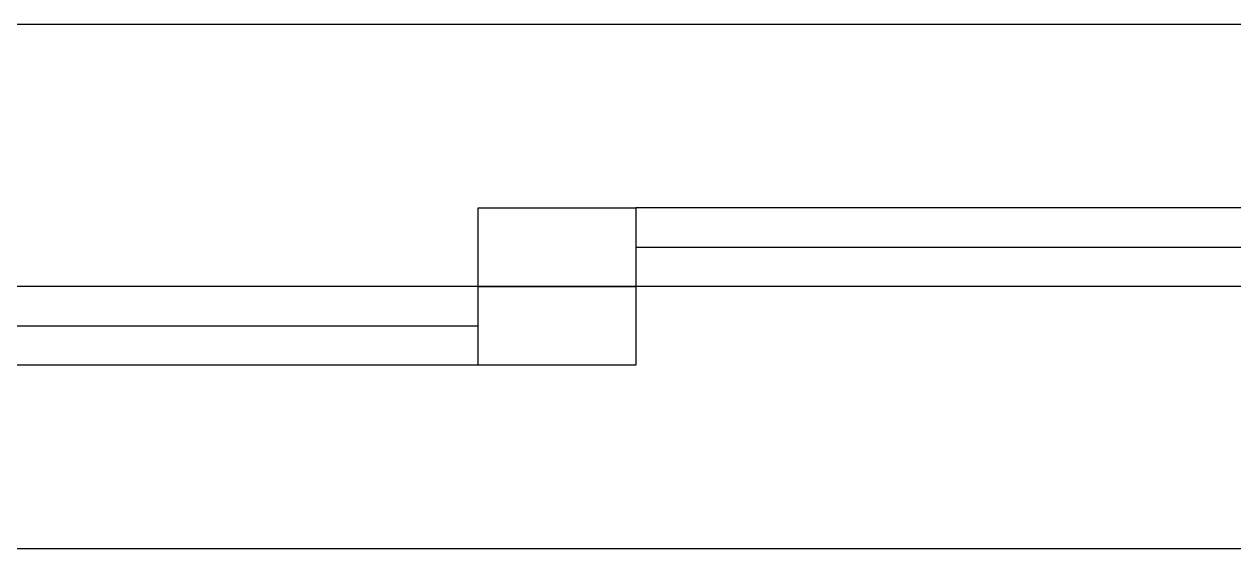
# Model space of a CAD drawing. Header units: millimetres. Extents: x -41292 to 298682, y -22072 to 33155.
# Drawn here: x 35791.7 to 36252.4, y -12169.4 to -11969.4 of the extents above; entities that cross this region are included whole.
import ezdxf

# ---------------------------------------------------------------- set-up
doc = ezdxf.new("R2010")
doc.units = ezdxf.units.MM
doc.layers.add('창호', color=4, linetype='Continuous')
doc.layers.add('틀', color=8, linetype='Continuous')

# ---------------------------------------------------------------- blocks, each defined once
blk = doc.blocks.new('rmfnasesx')
blk.add_line((61907.95, 3543.01), (64907.95, 3543.01))

msp = doc.modelspace()

# ---------------------------------------------------------------- linework, layer by layer
at = {"layer": '창호'}
for p, q in [((37354.67, -12039.42), (36024.67, -12039.42)), ((35964.67, -12069.42), (34534.67, -12069.42)), ((37354.67, -12069.42), (36024.67, -12069.42)), ((35964.67, -12099.42), (34534.67, -12099.42))]:
    msp.add_line(p, q, dxfattribs=at)
at = {"layer": '틀'}
for p, q in [((34444.67, -11969.42), (37444.67, -11969.42)), ((36024.67, -12054.42), (37354.67, -12054.42)), ((34534.67, -12084.42), (35964.67, -12084.42)), ((37444.67, -12169.42), (34444.67, -12169.42))]:
    msp.add_line(p, q, dxfattribs=at)
for points in [[(35964.67, -12069.42), (35964.67, -12039.42), (36024.67, -12039.42), (36024.67, -12069.42)], [(35964.67, -12099.42), (35964.67, -12069.42), (36024.67, -12069.42), (36024.67, -12099.42)]]:
    msp.add_lwpolyline(points, close=True, dxfattribs=at)

# ---------------------------------------------------------------- block references
msp.add_blockref('rmfnasesx', (-27463.27, -15512.43))

doc.saveas('drawing.dxf')
